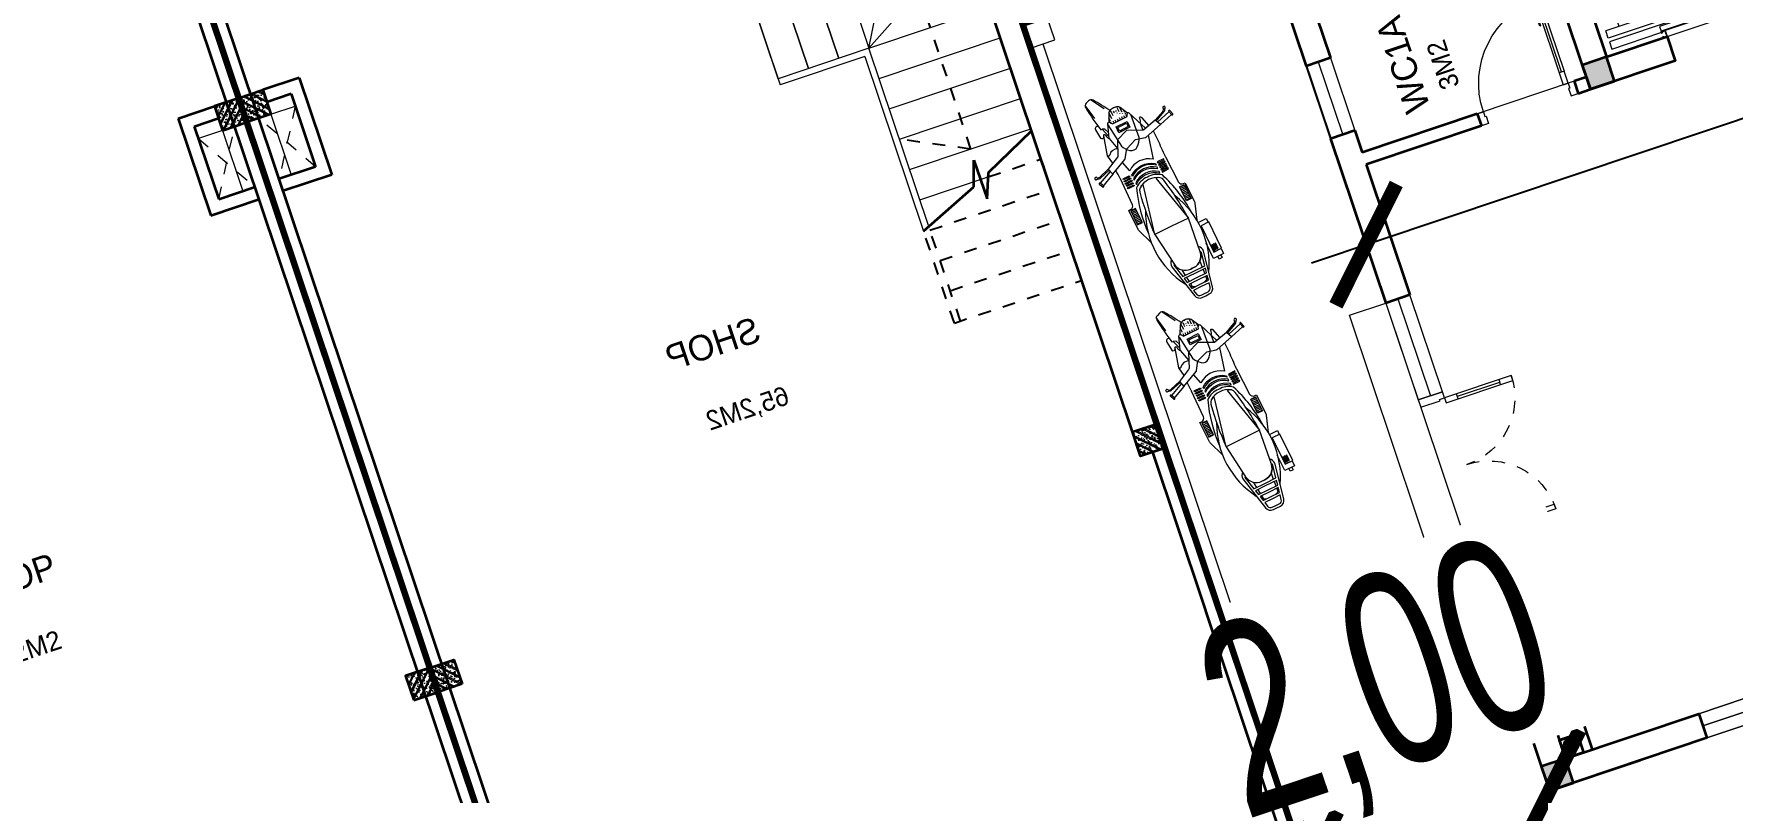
# Model space of a CAD drawing. Header units: metres. Extents: x 568336 to 569219, y 2065964 to 2066430.
# Drawn here: x 568574.41 to 568587.7, y 2066238.08 to 2066244.01 of the extents above; entities that cross this region are included whole.
import ezdxf

# ---------------------------------------------------------------- set-up
doc = ezdxf.new("R2010")
doc.units = ezdxf.units.M
for name, pattern in [('$AUDIT_BAD_LTYPE2', [0]), ('CENTER', [2, 1.25, -0.25, 0.25, -0.25]), ('DASHDOT2', [0.5, 0.25, -0.125, 0, -0.125]), ('HIDDEN', [0.375, 0.25, -0.125])]:
    doc.linetypes.add(name, pattern=pattern)
doc.layers.get('0').update_dxf_attribs({"linetype": 'CONTINUOUS'})
doc.layers.get('DEFPOINTS').update_dxf_attribs({"linetype": 'CONTINUOUS'})
for name, color, linetype, lineweight in [('-CENTER', 143, 'CENTER', 13), ('-CONCRETE', 1, 'CONTINUOUS', 35), ('-DIM', 9, 'CONTINUOUS', 13), ('-DOOR', 137, 'CONTINUOUS', 9), ('-FURNITURE', 46, 'CONTINUOUS', 9), ('-HATCH', 8, 'CONTINUOUS', 5), ('-HIDE', 3, 'HIDDEN', 13), ('-LINE1', 7, 'CONTINUOUS', 18), ('-LINE2', 252, 'CONTINUOUS', 9), ('-STEEL1', 1, 'CONTINUOUS', 35), ('-TEXT', 7, 'CONTINUOUS', 15), ('-WALL', 4, 'CONTINUOUS', 35), ('TEXT25', 2, 'CONTINUOUS', 13)]:
    doc.layers.add(name, color=color, linetype=linetype, lineweight=lineweight)
doc.layers.add('-RANH GIOI LO DAT', color=12, linetype='CONTINUOUS')
doc.layers.add('1-NETMANH', color=8, linetype='CONTINUOUS')
doc.styles.add('KTHUOC', font='', dxfattribs={"width": 0.8})
doc.styles.add('SVN_AVO_thuong', font='')
doc.styles.add('T1', font='', dxfattribs={"height": 200})
doc.styles.add('vnavanth', font='', dxfattribs={"width": 0.8})
doc.styles.get('KTHUOC').set_extended_font_data('.VnArial NarrowH')
doc.styles.get('SVN_AVO_thuong').set_extended_font_data('SVN-Avo')
doc.styles.get('T1').set_extended_font_data('VNgeometric Light')
doc.styles.get('vnavanth').set_extended_font_data('.VnAvantH')
doc.dimstyles.new('tien', dxfattribs={"dimscale": 0, "dimtxt": 1.5, "dimasz": 0.75, "dimexe": 0.45, "dimexo": 0, "dimgap": 0.25, "dimtad": 1, "dimzin": 1, "dimtxsty": 'KTHUOC', "dimblk1": 'ARCHTICK', "dimblk2": 'ARCHTICK', "dimsah": 1, "dimcen": 1, "dimdle": 0.45, "dimclrd": 37, "dimclre": 37, "dimclrt": 7, "dimaunit": 1, "dimadec": 0, "dimazin": 0, "dimtfac": 1, "dimtix": 1, "dimtofl": 0, "dimtmove": 2, "dimatfit": 3, "dimldrblk": 'ARCHTICK', "dimfxl": 1, "dimtfill": 1, "dimtolj": 1, "dimtzin": 1, "dimarcsym": 0})

# ---------------------------------------------------------------- blocks, each defined once
blk = doc.blocks.new('X-5M-DH-2-CORE$0$A$C75E80C28')
at = {"layer": '-LINE2', "linetype": 'Continuous', "ltscale": 2}
for p, q in [((-556.8000102631631, -112.4999999912397), (-560.0000102631166, -112.4999999912397)), ((-510.0000099998433, -21.5000000000291), (-510.0000099998579, -50.60000000000582)), ((-506.8000099998899, -21.5000000000291), (-510.0000099998433, -21.5000000000291)), ((-510.0000099998579, -108.5000000000291), (-510.0000099998433, -79.39999999999418)), ((-506.8000099998899, -21.5000000000291), (-506.8000099999044, -50.60000000000582)), ((-506.8000099999044, -108.5000000000291), (-506.8000099998899, -79.39999999999418)), ((-456.2000100000296, -56.79999999998836), (-500.6000099999364, -56.80000000001746)), ((-456.2000100000441, -60), (-500.600009999951, -60.0000000000291)), ((-456.2000100000296, -70), (-500.6000099999364, -70.0000000000291)), ((-456.2000100000296, -73.19999999995343), (-500.6000099999364, -73.19999999998254)), ((-453.2000100000441, -63), (-453.2000100000296, -67)), ((-450.0000099998579, -63), (-450.0000099998433, -67)), ((450.0000100000616, -63), (450.0000100000761, -67)), ((453.200010000015, -63), (453.2000100000296, -67)), ((456.2000100000296, -56.79999999998836), (500.6000100000529, -56.79999999998836)), ((456.200010000015, -60), (500.6000100000383, -60)), ((456.2000100000296, -70), (500.6000100000529, -70)), ((456.2000100000296, -73.19999999995343), (500.6000100000529, -73.19999999995343)), ((456.800009736864, -112.4999999912397), (460.0000097368174, -112.4999999912397)), ((506.8000100001227, -21.5), (510.0000100000761, -21.5)), ((506.8000100001227, -21.5), (506.8000100001082, -50.59999999997672)), ((506.8000100001227, -108.5), (506.8000100001227, -79.39999999996508)), ((510.0000100000761, -21.5), (510.0000100000616, -50.59999999997672)), ((510.0000100000761, -108.5), (510.0000100000761, -79.39999999996508)), ((-731.0000002632733, -148.9999999649008), (730.9999997367267, -148.9999999649299)), ((-731.0000002698944, -1304.999999934109), (-731.0000002632733, -148.9999999649008)), ((-700.0000002632733, -178.9999999649008), (699.9999997367267, -178.9999999649299)), ((-700.0000002699089, -1224.999999934109), (-700.0000002632733, -178.9999999649008)), ((699.9999997300911, -1224.999999934109), (699.9999997367267, -178.9999999649299)), ((730.9999997301056, -1304.999999934109), (730.9999997367267, -148.9999999649299)), ((839.9999997301056, -1304.999999934109), (-840.0000002698944, -1304.999999934109)), ((-840.0000002698944, -1364.999999934109), (-840.0000002698944, -1304.999999934109)), ((-700.0000002699089, -1224.999999934109), (-400.0000002699089, -1224.999999934138)), ((424.9999997301056, -1308.999999934109), (-425.0000002698944, -1308.999999934109)), ((-425.0000002699089, -1342.999999934109), (-425.0000002698944, -1308.999999934109)), ((-400.0000002698944, -1304.999999934138), (-400.0000002699089, -1224.999999934138)), ((-2.6989437174052e-07, -1308.999999934109), (-2.699089236557484e-07, -1342.999999934109)), ((699.9999997300911, -1224.999999934109), (399.9999997300911, -1224.999999934109)), ((399.9999997301056, -1304.999999934109), (399.9999997300911, -1224.999999934109)), ((424.9999997300911, -1342.999999934109), (424.9999997301056, -1308.999999934109)), ((839.9999997301056, -1364.999999934109), (839.9999997301056, -1304.999999934109)), ((839.9999997301056, -1364.999999934109), (-840.0000002698944, -1364.999999934109)), ((839.9999997301056, -1394.999999934109), (-840.0000002698944, -1394.999999934109)), ((-840.0000002698944, -1394.999999934109), (-840.0000002698944, -1454.999999934109)), ((-840.0000002698944, -1454.999999934109), (-435.0000002698944, -1454.999999934109)), ((-435.0000002698944, -1449.999999934109), (-435.0000002699089, -1459.999999934109)), ((-435.0000002698944, -1449.999999934109), (-400.0000002698944, -1449.999999934138)), ((-435.0000002699089, -1459.999999934109), (-425.0000002699089, -1459.999999934109)), ((-433.4000002698012, -1451.599999934086), (-433.4000002698012, -1458.399999934074)), ((-433.4000002698012, -1451.599999934086), (-401.6000002697547, -1451.599999934086)), ((-433.4000002698012, -1458.399999934074), (-425.0000002698944, -1458.399999934074)), ((429.9999997300911, -1405.999999934138), (-430.0000002699089, -1405.999999934109)), ((-430.0000002699089, -1405.999999934109), (-430.0000002698944, -1445.999999934109)), ((429.9999997301056, -1445.999999934138), (-430.0000002698944, -1445.999999934109)), ((424.9999997300911, -1342.999999934109), (-425.0000002699089, -1342.999999934109)), ((-425.0000002698944, -1458.399999934074), (-425.0000002699089, -1459.999999934109)), ((-401.6000002697547, -1451.599999934086), (-401.6000002697256, -1498.399999934074)), ((399.9999997301056, -1449.999999934109), (-400.0000002698944, -1449.999999934138)), ((-400.0000002698944, -1449.999999934138), (-400.0000002698653, -1499.999999934138)), ((-2.699089236557484e-07, -1405.999999934109), (-2.6989437174052e-07, -1445.999999934109)), ((399.9999997301056, -1449.999999934109), (399.9999997301347, -1499.999999934109)), ((434.9999997301056, -1449.999999934109), (399.9999997301056, -1449.999999934109)), ((401.5999997301988, -1451.599999934086), (401.5999997302279, -1498.399999934074)), ((433.3999997302453, -1451.599999934086), (401.5999997301988, -1451.599999934086)), ((433.3999997302453, -1458.399999934074), (424.9999997301056, -1458.399999934074)), ((424.9999997301056, -1458.399999934074), (424.9999997301056, -1459.999999934109)), ((434.9999997301056, -1459.999999934109), (424.9999997301056, -1459.999999934109)), ((429.9999997300911, -1405.999999934138), (429.9999997301056, -1445.999999934138)), ((433.3999997302453, -1451.599999934086), (433.3999997302453, -1458.399999934074)), ((434.9999997301056, -1449.999999934109), (434.9999997301056, -1459.999999934109)), ((839.9999997301056, -1454.999999934109), (434.9999997301056, -1454.999999934109)), ((839.9999997301056, -1394.999999934109), (839.9999997301056, -1454.999999934109)), ((-435.0000002698653, -1489.999999934109), (-435.0000002698653, -1499.999999934109)), ((-435.0000002698653, -1489.999999934109), (-425.0000002698653, -1489.999999934109)), ((-435.0000002698653, -1499.999999934109), (-400.0000002698653, -1499.999999934138)), ((-433.4000002697721, -1491.599999934086), (-433.4000002697721, -1498.399999934074)), ((-433.4000002697721, -1491.599999934086), (-425.0000002698653, -1491.599999934086)), ((-433.4000002697721, -1498.399999934074), (-401.6000002697256, -1498.399999934074)), ((-425.0000002698653, -1489.999999934109), (-425.0000002698653, -1491.599999934086)), ((434.9999997301347, -1499.999999934109), (399.9999997301347, -1499.999999934109)), ((433.3999997302744, -1498.399999934074), (401.5999997302279, -1498.399999934074)), ((424.9999997301347, -1489.999999934109), (424.9999997301347, -1491.599999934086)), ((434.9999997301347, -1489.999999934109), (424.9999997301347, -1489.999999934109)), ((433.3999997302744, -1491.599999934086), (424.9999997301347, -1491.599999934086)), ((433.3999997302744, -1491.599999934086), (433.3999997302744, -1498.399999934074)), ((434.9999997301347, -1489.999999934109), (434.9999997301347, -1499.999999934109))]:
    blk.add_line(p, q, dxfattribs=at)
for points in [[(-450.0000000000146, 0), (-450, -130), (450, -130), (449.9999999999854, 0)], [(-200, -29), (200.0000000001164, -29), (200.0000000001164, -101), (-200, -101)], [(-36.0000002632587, -583.9999999649008), (35.9999997367413, -583.9999999649008), (35.99999973675585, -983.9999999649008), (-36.00000026324415, -983.9999999649008)]]:
    blk.add_lwpolyline(points, close=True, dxfattribs=at)
for points in [[(-780.0000002632587, -788.9999999649008), (-751.0000002632587, -788.9999999649299, 0.414213562373095), (-750.0000002632733, -787.9999999649008), (-750.0000002632587, -783.9999999649008), (-750.0000002632587, -779.9999999649008, 0.414213562373095), (-751.0000002632733, -778.9999999649299), (-780.0000002632733, -778.9999999649881, -0.2569775838576673), (-784.1207396915852, -781.9399999648449), (-797.9000002631656, -781.939999964874, -0.414213562373095), (-800.9000002631656, -778.939999964874), (-804.0000002632587, -749.4999999649008, 0.414213562373095), (-807.0000002632587, -746.4999999649008), (-812.0000002632587, -746.4999999649008), (-812.0000002632587, -783.9999999649008), (-812.0000002632587, -821.4999999649008), (-807.0000002632587, -821.4999999649008, 0.414213562373095), (-804.0000002632587, -818.4999999649008), (-800.9000002631656, -789.0599999648693, -0.414213562373095), (-797.9000002631656, -786.0599999648693), (-784.1207396915852, -786.0599999648402, -0.2569775838576673), (-780.0000002632587, -788.9999999647553)], [(779.9999997367413, -788.9999999649299), (750.9999997367413, -788.9999999649008, -0.414213562373095), (749.9999997367267, -787.9999999649299), (749.9999997367413, -783.9999999649299), (749.9999997367413, -779.9999999649299, -0.414213562373095), (750.9999997367267, -778.9999999649008), (779.9999997368432, -778.9999999650172, 0.2569775838576673), (784.1207391653006, -781.939999964874), (797.899999736881, -781.9399999648449, 0.414213562373095), (800.899999736881, -778.9399999648449), (803.9999997367413, -749.4999999649008, -0.414213562373095), (806.9999997367413, -746.4999999649008), (811.9999997367413, -746.4999999649008), (811.9999997367413, -783.9999999649008), (811.9999997367413, -821.4999999649008), (806.9999997367413, -821.4999999649008, -0.414213562373095), (803.9999997367413, -818.4999999649008), (800.899999736881, -789.0599999648402, 0.414213562373095), (797.899999736881, -786.0599999648402), (784.1207391653006, -786.0599999648693, 0.2569775838576672), (779.9999997368577, -788.9999999647844)]]:
    blk.add_lwpolyline(points, format="xyb", dxfattribs=at)
for centre, radius, start, end in [((-500.600009999951, -50.60000000000582), 9.400000000001475, 180, 270), ((-500.6000099999364, -79.39999999999418), 9.399999999997844, 90, 180), ((-500.600009999951, -50.60000000000582), 6.200000000004374, 180, 270), ((-500.6000099999364, -79.39999999999418), 6.19999999999734, 90, 180), ((-456.2000100000441, -63), 6.19999999999713, 0, 90), ((-456.2000100000441, -63), 3.000000000000045, 0, 90), ((-456.2000100000296, -67), 6.20000000000076, 270, 0), ((-456.2000100000296, -67), 2.999999999999834, 270, 0), ((456.200010000015, -63), 6.19999999999713, 90, 180), ((456.2000100000296, -67), 6.20000000000076, 180, 270), ((456.200010000015, -63), 3.000000000000045, 90, 180), ((456.2000100000296, -67), 2.999999999999834, 180, 270), ((500.6000100000383, -50.59999999997672), 6.200000000004374, 270, 0), ((500.6000100000383, -50.59999999997672), 9.400000000001475, 270, 0), ((500.6000100000529, -79.39999999996508), 9.399999999997844, 0, 90), ((500.6000100000529, -79.39999999996508), 6.19999999999734, 0, 90)]:
    blk.add_arc(centre, radius, start, end, dxfattribs=at)
blk = doc.blocks.new('A$C5C575821')
at = {"layer": '-CONCRETE'}
h = blk.add_hatch(color=256, dxfattribs=at)
h.dxf.hatch_style = 1
h.paths.add_polyline_path([(-0.00237559899687767, 200.0000000000146), (-0.00237559899687767, 1.455191522836685e-11), (199.9976244010031, 1.455191522836685e-11), (199.9976244010031, 200.0000000000146)])
blk.add_lwpolyline([(-0.00237559899687767, 1.455191522836685e-11), (199.9976244010031, 1.455191522836685e-11), (199.9976244010031, 200.0000000000146), (-0.00237559899687767, 200.0000000000146)], close=True, dxfattribs=at)
blk = doc.blocks.new('A$C3F71457E')
at = {"layer": '-CONCRETE'}
blk.add_lwpolyline([(-8.760252967476845e-09, -100.0000002632005), (0, 400), (-1500, 400.0000000000582), (-1500.00000001755, -1399.999999999942), (-1.754960976541042e-08, -1400), (-7.895869202911854e-08, -900.0000002632005), (199.9999999912397, -900.0000002982852), (199.9999999824504, -1600), (-1700.00000001755, -1600), (-1700, 600), (200, 600), (199.9999999912397, -100.0000002982852), (6.140908226370811e-08, -100.0000002632005)], dxfattribs=at)
at = {"layer": '-LINE1'}
blk.add_line((-7.895869202911854e-08, -900.0000002632005), (-8.760252967476845e-09, -100.0000002632005), dxfattribs=at)
at = {"layer": '-WALL'}
for p in [(-1699.997624401003, 399.9999999999854), (0.00237559899687767, 399.9999999999854), (-1699.997624401081, -1599.999999999959), (0.002375601565972829, -1600.000000021305)]:
    blk.add_blockref('A$C5C575821', p, dxfattribs=at)
at = {"color": 2, "rotation": 90}
blk.add_blockref('X-5M-DH-2-CORE$0$A$C75E80C28', (-1500.00000000876, -499.9999999999418), dxfattribs=at)
blk = doc.blocks.new('*U18')
at = {"linetype": '$AUDIT_BAD_LTYPE2'}
for p, q in [((70, 100), (69.99999999999999, 599.9999999999982)), ((89.99999999999999, 599.9999999999982), (90, 100))]:
    blk.add_line(p, q, dxfattribs=at)
for points in [[(49.99999999999999, 599.9999999999982), (89.99999999999999, 599.9999999999982), (89.99999999999999, 699.9999999999982), (49.99999999999999, 699.9999999999982), (49.99999999999999, 599.9999999999982)], [(49.99999999999999, 602.9059272893337), (50, 100)], [(50, 100), (90, 100), (90, 0), (50, 0), (50, 100)]]:
    blk.add_lwpolyline(points)
for points in [[(118.2698876160139, 494.5156181119073), (118.2698876160139, 664.1349438079906), (89.99999999999999, 664.1349438079906), (89.99999999999999, 635.8650561920058), (112.6159100928053, 635.8650561920058), (112.6159100928053, 494.5156181119073)], [(0, 0), (50, 0), (50, -40), (60, -40), (60, -100.0001724930698), (0, -100.0001724930698)], [(799.9999999999982, 7.105427357601134e-15), (749.9999999999982, 7.105427357601134e-15), (749.9999999999982, -40), (739.9999999999982, -40), (739.9999999999982, -100.0001724930698), (799.9999999999982, -100.0001724930698)]]:
    blk.add_lwpolyline(points, close=True)
at = {"linetype": '$AUDIT_BAD_LTYPE2', "ltscale": 0.3}
blk.add_arc((50, 0), 699.9999999999982, 0, 90, dxfattribs=at)
blk = doc.blocks.new('*U45')
for p, q in [((-1110.000000000007, 450.0000000000036), (-1150.000000000007, 450.0000000000036)), ((-1130.000000000007, 100), (-1130.000000000007, 450.0000000000036)), ((-89.99999999999997, 450.0000000000036), (-49.99999999999996, 450.0000000000036)), ((-70, 100), (-69.99999999999997, 450.0000000000036)), ((-1110.000000000007, 100), (-1150.000000000007, 100)), ((-90, 100), (-50, 100))]:
    blk.add_line(p, q)
for points in [[(-1150.000000000007, 0), (-1110.000000000007, 0), (-1110.000000000007, 550.0000000000036), (-1150.000000000007, 550.0000000000036)], [(-50, 0), (-90, 0), (-89.99999999999997, 550.0000000000036), (-49.99999999999996, 550.0000000000036)], [(-1200.000000000007, -200.0526511982753), (-1140.000000000007, -200.0526511982753), (-1140.000000000007, -40), (-1150.000000000007, -40), (-1150.000000000007, 0), (-1200.000000000007, 0)], [(0, -200.0526511982753), (-60, -200.0526511982753), (-60, -40), (-50, -40), (-50, 0), (0, 0)]]:
    blk.add_lwpolyline(points, close=True)
at = {"linetype": 'HIDDEN', "ltscale": 0.1}
for centre, radius, start, end in [((-1150.000000000894, -9.604186855958593e-10), 550.0000000010929, 7.0167092985349e-15, 89.99996073224847), ((-49.99999999985441, -2.328580127074637e-10), 550.0000000003703, 90.00003926775153, 180)]:
    blk.add_arc(centre, radius, start, end, dxfattribs=at)
blk = doc.blocks.new('A$C49AC32B8')
h = blk.add_hatch()
h.set_pattern_fill('ANSI31', color=256, scale=100, angle=404.9999999999999, style=0)
h.set_pattern_definition([(90, (1628.178583184657, -139081.3939594029), (-12.5, 1.419760918143566e-15), [])])
h.paths.add_polyline_path([(-545.4389741411724, -149.292006695312), (-545.4389741411724, -106.7108410141846), (-667.4265335844539, -106.7108410141846), (-667.4265335844539, -149.292006695312)])
h.paths.add_polyline_path([(-545.4389741411724, 276.2662267598025), (-545.4389741411724, 318.84739244093), (-667.4265335844539, 318.84739244093), (-667.4265335844539, 276.2662267598025)])
h = blk.add_hatch()
h.set_pattern_fill('ANSI31', color=256, scale=150, angle=315, style=0)
h.set_pattern_definition([(2.19715477805175e-15, (1485.970044401409, -142180.9177466815), (1.685552167365288e-15, 18.75), [])])
edge = h.paths.add_edge_path()
edge.add_arc((142.4224115581892, 0.6785372878184717), 10, 291.0633923268034, 432.0495413373955)
edge.add_arc((142.4224115582474, 168.8768484580614), 10, 287.9504586626045, 428.9366076731966)
edge.add_arc((203.6383034269384, 62.78106710705833), 30.00000000000001, 298.7341714601648, 336.6847551905135)
edge.add_arc((203.6383034269384, 106.7743186388507), 30.00000000000001, 383.3152448094864, 421.2658285398352)
edge.add_line((152.140649993642, 3.03562059394244), (218.0606998045405, 36.47527909896962))
edge.add_line((152.1406499937002, 166.5197651519375), (218.0606998045405, 133.0801066469685))
edge.add_line((145.5043569476984, 10.19177083989416), (128.8174500554742, 17.6987576528154))
edge.add_line((128.8174500554742, 17.6987576528154), (128.8174500554742, 82.08632680154915))
edge.add_line((128.8174500554742, 146.4738959502829), (128.8174500554742, 82.08632680154915))
edge.add_line((145.5043569477566, 159.3636149059857), (128.8174500554742, 146.4738959502829))
edge.add_arc((152.5525625419978, 84.79817839308453), 85.62828520288406, 336.6847551905135, 359.9862926856208)
edge.add_arc((152.5525625419978, 84.75720735282448), 85.62828520288406, 360.0137073143792, 383.3152448094864)
for points in [[(-244.159068062756, 438.0154885223419, 0.9999999999999999), (-248.2430734565423, 447.1435167838754), (-248.2430734565423, 447.1435167838172), (-280.1911723719968, 432.8494979058269), (-280.191172372055, 432.8494979057687, 0.9999999999999999), (-276.1071669782104, 423.7214696442352)], [(-9.5493933444086, -301.3492301631959), (-41.6831618892902, -188.5098808552029), (6.508197082061088, -167.3083462980467), (6.50819708200288, -167.3083462980467), (-21.32710195719847, -52.13001471579264), (-21.32710195714026, -52.13001471590906, -0.2138118228335009), (-21.1106249995355, -43.95429530206093), (-21.1106249994773, -43.95429530194451), (32.24943819522741, 67.1463459651095), (32.24943819522741, 67.14634596525502, 0.2018820073483003), (32.63213920601993, 74.89595198751704), (32.63213920601993, 74.89595198757524), (0.3335099903924856, 163.635706436773), (0.3335099904506933, 163.6357064366857, 0.2018820073578288), (-4.941006723529426, 169.3262535986833), (-4.941006723471219, 169.3262535986541), (-117.2313022529415, 220.1350949946027), (-117.2313022528833, 220.1350949945445, -0.2138118228338068), (-122.6523843629111, 226.2589107138156), (-122.6523843629693, 226.2589107138447), (-175.3645126568445, 332.3828169244916), (-175.3645126568445, 332.3828169244916), (-225.9093191228749, 317.6473262168984), (-277.909165306628, 433.8704992542444)], [(-184.9648569262645, 329.5839975469389), (-210.7405260885425, 417.99816950694), (-210.7405260886007, 417.998169507202, -0.1192456420777983), (-211.3935427420947, 432.0919050858174), (-211.3935427420365, 432.0919050861376), (-207.3890161612944, 452.7946925294927)], [(-199.4700898697774, 441.0775953799712, 2.50980799952919), (-207.4947705015366, 452.2479588310925)], [(-199.4700898698356, 441.0775953800003), (-201.1160760876664, 432.5680994097311), (-201.1160760876664, 432.5680994094109, 0.1192456420777983), (-200.4630594342307, 418.4743638307955), (-200.4630594341725, 418.4743638305335), (-175.3645126568445, 332.3828169245207)], [(-593.7887365464412, 213.8443021384992, 0.2596598202058564), (-1245.081638271717, 188.6918557643476, 0.2596598202058564)], [(-839.1161323166743, 283.8315398601808), (-712.0490552992269, 328.9422595075557), (-712.0490552989941, 328.942259507643, -0.0854912519851607), (-702.0123332152434, 330.6709983080909), (-535.1100028215733, 330.6709983080909), (-535.1100028215733, 315.4303194140484), (-535.1100028215733, 315.4303194140484, 0.3895943333915547), (-507.6503770142735, 285.5380712724109), (-507.6503770143318, 285.5380712724109), (-284.794791265711, 280.8480463859269), (-284.7947912656527, 280.8480463859269, 0.03866847091787411), (-280.1616323773342, 280.8133793471025), (-280.1616323779745, 280.813379346986, 0.005074925713458879), (-209.8619974894391, 282.9773453654016)], [(-765.275329157681, -103.7192062937429, 0.08051368885980273), (-402.7283814896073, -28.09464289808602), (-402.7283814852417, -28.09464289593234, 0.2011014502545712), (-366.2084507265536, 84.77769287321644), (-366.2084507265536, 84.77769287269257, 0.2011014502545712), (-402.7283814852417, 197.6500286418413), (-402.7283814896073, 197.650028643995, 0.08051368885980273), (-765.275329157681, 273.2745920396519)], [(-225.9093191228749, 317.6473262168984), (-162.9714295322483, 181.6710258228813), (-162.9714295321901, 181.6710258228231, 0.2138118228338068), (-157.5503474221041, 175.5472101035521), (-157.5503474222205, 175.5472101035812), (-95.35288718822994, 131.7055302272311), (-61.19221527737682, 37.84985551873615), (-80.65734545330633, -35.71457651995661), (-80.65734545336454, -35.71457652010213, 0.2138118228335009), (-80.8738224109693, -43.89029593395026), (-80.8738224110275, -43.89029593380474), (-41.6831618892902, -188.5098808552029)], [(-149.0084485098778, 279.3208638191682), (-78.08440959695145, 290.7099822685814), (73.50306051949156, 248.6645865442515, -1.090750680407592), (73.50306051949156, 233.6645865442515, 0.1743998105966915), (37.90123791768565, 219.8475148995749), (146.0164180370339, 178.2086820094373), (146.0164180370339, 178.2086820094373, -0.7066395085949505), (145.5043569477566, 159.3636149060148)], [(-64.00588333574706, 196.0517861466033, 0.3300081448799674), (-78.08440959636937, 272.1447489533275), (-78.08440959695145, 272.1447489538805, -0.7520152032123842), (-78.08440959695145, 290.7099822686105)], [(231.595225021505, 117.688358789379, 0.02427356090685839), (362.0954215740494, 200.5508618512067), (362.0954215572856, 200.5508618393324, 0.338505915077381), (372.9953940612904, 235.327339032443), (372.9953940612904, 235.3273390324139), (372.9953940612904, 235.327339032443), (364.1901978115493, 259.519416902458), (364.1901978116657, 259.5194169021961, 0.3385059150852406), (333.4864457959484, 279.1533767361361), (333.4864457957156, 279.153376736107, 0.03261255327653435), (128.1956704928598, 248.322794345946), (128.1956704932672, 248.3227943460333), (126.992315634765, 238.3752921921368), (52.51120247578365, 214.2207206594576)], [(159.8681022348756, 254.8789591541681, 0.6717681288467189), (145.1963268186955, 286.0945252760248), (145.1963268186955, 286.0945252760539), (69.65256078893435, 278.6991427001885), (69.65256078910897, 278.6991427002176, 0.7345421810748096), (70.7772663308715, 249.8378046483958)], [(-1029.577840318467, 202.1950865371145, 0.2183083330708893), (-1078.936857682973, 224.1723392448439), (-1078.936857682973, 224.1723392448439), (-1359.84450721895, 164.1840616499067), (-1359.844507219183, 164.1840616498775, 0.3538507973820654), (-1399.402375822741, 115.2865986083161), (-1399.402375822741, 84.7776928729545), (-1399.402375822741, 54.26878713759288, 0.3538507973820654), (-1359.844507219183, 5.371324096031458), (-1359.844507218892, 5.37132409597325), (-1078.936857682973, -54.61695349893489), (-1078.936857682973, -54.61695349893489, 0.2183083330708886), (-1029.577840318467, -32.63970079120554)], [(-1280.337645180087, 160.711920374375, 0.1128449918186311), (-1300.029146350076, 120.7273152418893)], [(-1074.585206339281, 204.6506825882061), (-1072.863570921909, 196.9273672645613), (-1072.863570921618, 196.9273672645613, 0.3791726374951046), (-1160.783054605388, 97.65974351174009)], [(-402.7283814856492, 141.0837093855771, 0.3656845949585406), (-444.3441294179938, 190.3757403567834, 0.03571140310171705), (-794.4215751944284, 230.8127666064356), (-1072.863570921909, 196.9273672645322)], [(-414.5235872621124, -3.783458088862972, 0.3158788919891962), (-414.5235872621124, 173.3388438348302)], [(-74.82972412576783, -66.19395128435644), (-259.4347668316041, -17.68836589147759), (-259.4347668309638, -17.68836589069178, 0.3366814697980669), (-259.4347668309638, 187.2437516366008), (-259.4347668316041, 187.2437516373575), (-175.7307194271416, 209.2372668718563)], [(136.7749210996262, 181.7678967857901), (-58.42561328233569, 160.4536910950665), (-58.42561328152078, 160.4536910954157, 0.1148743773105328), (-118.0558324951271, 115.6357831898604), (-118.0558324946032, 115.6357831904716, 0.3636282567077921), (-118.0558324946032, 51.40330409635135), (-118.0558324950689, 51.40330409687522, 0.1174189023891587), (-56.91118434796226, 5.925817995313992)], [(152.140649993642, 3.03562059394244), (218.0606998045405, 36.47527909896962), (218.0606998043659, 36.47527909888231, 0.1671209598217696), (231.1885365830094, 50.90737126102249), (231.1885366118804, 50.90737124923544, 0.1020239280746679), (238.1808452944097, 84.77769287347837), (238.1808452944097, 84.77769287240153, 0.1020239280746679), (231.1885366118804, 118.6480144966736), (231.1885365830094, 118.6480144848574, 0.1671209598217697), (218.0606998043659, 133.0801066470267), (218.0606998045405, 133.0801066469685), (152.1406499937002, 166.5197651519375)], [(-1300.029146350076, 48.8280705039906, 0.1128449918186311), (-1280.337645180087, 8.843465371533966)], [(-1072.863570921618, -27.37198151865232, -0.3791726374951045), (-1160.783054605388, 71.89564223416892, 0.3791726374951045), (-1072.863570921618, -27.37198151865232), (-1072.863570921909, -27.37198151865232), (-1074.585206339281, -35.0952968422971)], [(-1072.863570921909, -27.37198151862322), (-794.4215751944284, -61.25738086052661), (-794.4215751947195, -61.25738086055571, 0.03571140310171787), (-444.3441294179938, -20.82035461087435), (-444.3441294187505, -20.82035461101987, 0.3656845949585406), (-402.7283814856492, 28.47167636033191)], [(-16.69012869455037, -71.31712110301669), (146.0164180369757, -8.653296263557422), (146.0164180369757, -8.653296263557422, 0.7066395085950298), (145.5043569477566, 10.19177083986506)], [(-1245.081638271658, -19.13647001846766, 0.2596598202058599), (-593.7887365464412, -44.28891639259018)], [(-61.17117457676795, -116.5961068007928), (-135.9304356086359, -117.2406186906919), (-135.9304356063658, -117.2406186908374, 0.01041692167366446), (-280.1616323779745, -111.2579936011061), (-280.1616323773342, -111.2579936011934, 0.03866847091787422), (-284.7947912656527, -111.2926606400179), (-284.794791265711, -111.2926606400179), (-507.6503770143318, -115.9826855265019), (-507.6503770142735, -115.9826855265019, 0.3895943333915547), (-535.1100028215733, -145.8749336681394), (-535.1100028215733, -145.8749336681394), (-535.1100028215733, -161.1156125621819), (-702.0123332152434, -161.1156125621819, -0.0854912519851608), (-712.0490552989941, -159.386873761734), (-712.0490552992269, -159.3868737616467), (-839.1161323166743, -114.2761541142718)], [(37.90123791774386, -50.29212915366588, 0.1743998105964548), (73.50306051949156, -64.1092007983425), (73.50306051949156, -64.1092007983425, -1.090750680407592), (73.50306051949156, -79.1092007983425), (73.50306051949156, -79.1092007983425), (-9.259304346662248, -102.0647681629234)], [(-2.645139715255937, -171.3353086117022), (34.44108641191269, -255.6327745035414), (34.44108641173807, -255.632774503134, 0.1192456420859139), (43.00012523776968, -266.8489533404827), (43.00012523776968, -266.8489533405409), (59.37526582679129, -280.1341485498015)], [(6.508197082061088, -167.3083462980467), (42.62017444285448, -249.3913322945773), (42.62017444267985, -249.3913322941698, 0.1192456420859139), (51.17921326865326, -260.6075111315185), (51.17921326871146, -260.6075111315768), (57.90991043866961, -266.0681436868217)], [(58.94281965497066, -279.7833038178687, 2.509807999542432), (57.90991043866961, -266.0681436867926)], [(-11.95379919224069, -302.0339436207323, 0.9999999999999999), (-9.21494536238606, -311.6515670121189), (-9.21494536238606, -311.6515670121189), (24.44673650743789, -302.0655786075986), (24.4467365074961, -302.0655786075986, 0.9999999999999999), (21.70788267764146, -292.447955216212)]]:
    blk.add_lwpolyline(points, format="xyb")
for points in [[(-276.1071669782687, 423.7214696442643), (-244.159068062756, 438.0154885222837)], [(-196.8357528106717, 326.1232369223544), (-246.441075128183, 436.9944871738953)], [(227.0600909732457, 252.5364712025439), (352.1614275738539, 274.5330976555524)], [(-1261.95474663921, 150.8000162802455), (-1289.092979644978, 148.0599104591929)], [(-1205.695137299335, 156.4804628667298), (-1241.95474663921, 152.8193856477556)], [(-1074.760005124524, 204.6133540281844), (-1185.695137299335, 180.922979220235), (-1185.695137299335, 84.7776928729545), (-1185.695137299335, -11.36759347432599), (-1074.760005124524, -35.0579682822754)], [(-1136.037692900194, 163.51366833875), (-1185.695137299335, 158.499832234269)], [(-402.7283814856492, 28.47167636033191), (-794.4215751944284, -61.25738086052661), (-794.4215751944284, -61.25738086052661), (-794.4215751944284, 84.7776928729545), (-794.4215751944284, 230.8127666064356), (-794.4215751944284, 230.8127666064356), (-402.7283814856492, 141.0837093855771)], [(37.90123791768565, 219.8475148995458), (-61.08615448823548, 194.7306742966284)], [(81.54344864320592, 203.0394152659392), (117.9918543671083, 217.4488701617338), (126.992315634765, 238.3752921921368)], [(145.5043569477566, 159.3636149059857), (128.8174500554742, 146.4738959502829), (128.8174500554742, 82.08632680154915), (128.8174500554742, 17.6987576528154), (145.5043569476984, 10.19177083989416)], [(263.4590867581137, 152.5310521924221), (373.4314294268552, 216.0942478524921)], [(-1261.95474663921, 18.75536946566353), (-1289.092979644978, 21.4954752867161)], [(-1205.695137299335, 13.07492287917921), (-1241.95474663921, 16.73600009815345)], [(-1136.037692900194, 6.041717407159013), (-1185.695137299335, 11.05555351164003)], [(-58.42561328233569, 6.379570338012854), (131.2681746335875, -14.33334638989254)], [(-1121.193398937321, -185.0864796404094), (-1164.502061909909, -185.0864796404094), (-1164.502061909909, -99.16178400161516), (-1030.890493620216, -99.16178400161516)], [(-858.5580480475619, -115.6734909612751), (-858.5580480475619, -185.0864796404094), (-892.0294821686985, -185.0864796404094)], [(37.90123791768565, -50.29212915363678), (-21.1106249994773, -43.95429530194451)], [(-13.96330759194097, -176.3146769566119), (19.30347682975116, -293.1326686736611)], [(-11.95379919224069, -302.0339436207614), (21.70788267758326, -292.4479552161829)]]:
    blk.add_lwpolyline(points)
for points in [[(-667.4265335844539, 318.84739244093), (-667.4265335844539, 276.2662267598025), (-545.4389741411724, 276.2662267598025), (-545.4389741411724, 318.84739244093)], [(-1261.95474663921, 164.6376177432066), (-1300.029146350251, 156.5067688222443), (-1300.029146350251, 84.7776928729545), (-1300.029146350251, 13.04861692366467), (-1300.029146350251, 13.04861692366467), (-1261.95474663921, 4.91776800270236), (-1261.95474663921, 84.7776928729545)], [(-1241.95474663921, 168.9086497135977), (-1241.95474663921, 84.7776928729545), (-1241.95474663921, 0.6467360323113098), (-1241.95474663921, 0.646736032282206), (-1205.695137299335, -7.096561503934936), (-1205.695137299335, -7.096561503934936), (-1205.695137299335, 84.7776928729545), (-1205.695137299335, 176.6519472498439), (-1205.695137299335, 176.6519472498439)], [(-381.7948602306715, 206.9338385699193), (-381.7948602306715, 261.7011481823101), (-372.9670849182003, 261.7011481823101), (-372.9670849182003, 206.9338385699193)], [(-361.7948602306715, 206.9338385699193), (-361.7948602306715, 261.7011481823101), (-352.9670849182003, 261.7011481823101), (-352.9670849182003, 206.9338385699193)], [(-341.7948602306715, 206.9338385699193), (-341.7948602306715, 261.7011481823101), (-332.9670849182003, 261.7011481823101), (-332.9670849182003, 206.9338385699193)], [(-321.7948602306715, 206.9338385699193), (-321.7948602306715, 261.7011481823101), (-312.9670849182003, 261.7011481823101), (-312.9670849182003, 206.9338385699193)], [(-301.7948602306715, 206.9338385699193), (-301.7948602306715, 261.7011481823101), (-292.9670849182003, 261.7011481823101), (-292.9670849182003, 206.9338385699193)], [(-1160.783054605388, 84.7776928729254), (-1160.783054605388, 97.65974351174009)], [(-1160.783054605388, 84.77769287298361), (-1160.783054605388, 71.89564223416892)], [(94.89089080263511, 131.9951299828645), (94.89089080263511, 34.83813145021486), (44.47260841165553, 34.83813145021486), (44.47260841165553, 131.9951299828645)], [(84.89089080263511, 121.9951299828645), (84.89089080263511, 44.83813145027307), (54.47260841165553, 44.83813145021486), (54.47260841165553, 121.9951299828354)], [(-892.0294821686985, -190.35885172505), (-892.0294821686985, -123.4704870539026), (-1121.193398937321, -123.4704870539026), (-1121.193398937321, -190.35885172505)], [(-1110.542459351738, -130.475840632851), (-1110.542459351738, -138.1656926211035), (-1063.159178563248, -138.1656926211035), (-1063.159178563248, -130.475840632851)], [(-667.4265335844539, -149.292006695021), (-667.4265335844539, -106.7108410138935), (-545.4389741411724, -106.7108410138935), (-545.4389741411724, -149.292006695021)], [(-381.7948602306715, -37.37845282401031), (-381.7948602306715, -92.14576243640113), (-372.9670849182003, -92.14576243640113), (-372.9670849182003, -37.37845282401031)], [(-361.7948602306715, -37.37845282401031), (-361.7948602306715, -92.14576243640113), (-352.9670849182003, -92.14576243640113), (-352.9670849182003, -37.37845282401031)], [(-341.7948602306715, -37.37845282401031), (-341.7948602306715, -92.14576243640113), (-332.9670849182003, -92.14576243640113), (-332.9670849182003, -37.37845282401031)], [(-321.7948602306715, -37.37845282401031), (-321.7948602306715, -92.14576243640113), (-312.9670849182003, -92.14576243640113), (-312.9670849182003, -37.37845282401031)], [(-301.7948602306715, -37.37845282401031), (-301.7948602306715, -92.14576243640113), (-292.9670849182003, -92.14576243640113), (-292.9670849182003, -37.37845282401031)], [(-1164.502061909909, -135.36604006989), (-1164.502061909909, -160.7762134565164), (-1188.362174022855, -160.7762134565164), (-1188.362174022855, -135.36604006989)], [(-1110.542459351738, -144.5738275319636), (-1110.542459351738, -152.2636795202161), (-1063.159178563248, -152.2636795202161), (-1063.159178563248, -144.5738275319636)], [(-1110.542459351738, -159.3126166602779), (-1110.542459351738, -167.0024686485303), (-1063.159178563248, -167.0024686485303), (-1063.159178563248, -159.3126166602779)]]:
    blk.add_lwpolyline(points, close=True)
for points in [[(-1379.402375822741, 115.2865986083161), (-1379.402375822741, 84.7776928729545), (-1379.402375822741, 54.26878713759288), (-1379.402375822741, 54.26878713759288, 0.3538507973820654), (-1355.667654660618, 24.93030931266185), (-1355.667654660443, 24.93030931263274), (-1320.029146350251, 17.31964889405572), (-1320.029146350251, 17.31964889408482), (-1320.029146350251, 84.7776928729545), (-1320.029146350251, 152.2357368518242), (-1320.029146350251, 152.2357368518533), (-1355.667654660501, 144.6250764332472), (-1355.667654660618, 144.6250764332472, 0.3538507973820654)], [(-366.497982140776, 187.2437516373866), (-379.290811436862, 187.2437516373866), (-379.2908114365709, 187.2437516370082, -0.3639376103180927), (-379.2908114365709, -17.68836589112834), (-379.290811436862, -17.68836589147759), (-366.497982140776, -17.68836589147759), (-366.4979821401939, -17.68836589069178, 0.3366814697980669)], [(-328.9318847626273, 187.2437516373866), (-341.7247140586551, 187.2437516373866), (-341.724714058364, 187.2437516370082, -0.3639376103180927), (-341.724714058364, -17.68836589112834), (-341.7247140587133, -17.68836589147759), (-328.9318847626273, -17.68836589147759), (-328.9318847620452, -17.68836589069178, 0.3366814697980669)], [(-310.7327410916623, 187.2437516373866), (-297.9399117956345, 187.2437516373866), (-297.9399117949943, 187.2437516366008, -0.3366814697980669), (-297.9399117949943, -17.68836589069178), (-297.9399117956345, -17.68836589147759), (-310.7327410916623, -17.68836589147759), (-310.7327410913713, -17.68836589112834, 0.3639376103180927)]]:
    blk.add_lwpolyline(points, format="xyb", close=True)
blk = doc.blocks.new('M17-T1')
at = {"layer": '-CONCRETE'}
blk.add_circle((198597.4236066823, -22263.29579630168, 5.66516857499076e-09), 55, dxfattribs=at)
at = {"layer": '-DOOR'}
for p, q in [((202337.6057496349, -21988.6807296773), (199587.6057496347, -21988.75093142442)), ((198312.5234871293, -24688.65296803042), (198312.5234871293, -23288.65296803042)), ((198312.5448052057, -23288.65296803042), (198312.5448221317, -24688.65296803042)), ((198412.4368038389, -23288.65296803042), (198412.4368207649, -24688.65296803042)), ((198412.5234871293, -24688.65296803042), (198412.5234871293, -23288.65296803042)), ((198512.3288024721, -23288.65291272383), (198512.3288193981, -24688.65291272383)), ((198512.5234871293, -24688.65296803042), (198512.5234871293, -23288.65296803042))]:
    blk.add_line(p, q, dxfattribs=at)
for points in [[(200337.6057496348, -21988.73338098764), (199587.605749635, -21988.73338098764), (199587.605749635, -22188.68072965401), (200337.6057496348, -22188.68072965401)], [(202337.6057496347, -21988.73338098764), (201537.6057496349, -21988.73338098764), (201537.6057496349, -22188.68072965401), (202337.6057496347, -22188.68072965401)], [(203692.644937185, -21988.65296804998), (204292.6449371849, -21988.65296804998), (204292.6449371849, -22188.65296804858), (203692.644937185, -22188.65296804858)]]:
    blk.add_lwpolyline(points, close=True, dxfattribs=at)
for points in [[(200337.6057496348, -22088.70705532083), (199587.6057496349, -22088.70705532129)], [(202337.6057496347, -22088.70705532083), (201537.6057496347, -22088.70705532129)], [(204292.6449371849, -22088.65296804905), (203692.644937185, -22088.65296804905)]]:
    blk.add_lwpolyline(points, dxfattribs=at)
at = {"layer": '-HATCH'}
blk.add_line((203512.6449371674, -23938.81714544911), (203512.6449371674, -23138.81714544911), dxfattribs=at)
at = {"layer": '-LINE1', "ltscale": 10}
for points in [[(199812.6449370133, -20188.65296804917), (200012.6449370133, -20188.65296804917), (200012.6449370133, -19988.65296804917), (199812.6449370133, -19988.65296804917)], [(205112.6449371913, -20188.65296813799), (205312.6449371913, -20188.65296813799), (205312.6449371913, -19988.65296813799), (205112.6449371913, -19988.65296813799)]]:
    blk.add_lwpolyline(points, close=True, dxfattribs=at)
at = {"layer": '-LINE1'}
for points in [[(199812.6449370133, -20088.65296809358), (194512.6449370133, -20088.65296805079)], [(205112.6449371913, -20088.65296813637), (200012.6449370133, -20088.65296809519)], [(199587.6057496347, -21988.75093142442), (199587.6057496347, -21688.75093142442), (202337.6057496349, -21688.75093142442), (202337.6057496349, -21988.61052796417)]]:
    blk.add_lwpolyline(points, dxfattribs=at)
at = {"layer": '-RANH GIOI LO DAT', "linetype": 'HIDDEN', "ltscale": 10, "const_width": 50}
blk.add_lwpolyline([(199311.2922678299, -37992.77481386682), (205312.6449374761, -37853.14986137766), (205312.6449371913, -19988.65296813799), (194312.6449370133, -19988.65296804917), (194312.6449368876, -33109.07124499034)], close=True, dxfattribs=at)
at = {"layer": '-WALL'}
for p, q in [((199587.605749635, -21988.75093142442), (198312.6449371875, -21988.65296803042)), ((199587.6057496347, -21988.68072965401), (199587.605749635, -22188.68072965401)), ((203692.644937185, -21988.65296803042), (202337.6057496349, -21988.61052796417)), ((202337.6057496349, -22188.68072965401), (202337.6057496349, -21988.68072965401)), ((203692.644937185, -22188.65296804858), (203692.644937185, -21988.65296804998)), ((205312.6449371875, -21988.65296803042), (204292.644937185, -21988.65296803042)), ((204292.6449371849, -22188.65296804858), (204292.644937185, -21988.65296804858)), ((199587.605749635, -22188.65296802917), (198512.6449371875, -22188.65296803042)), ((198662.6449371908, -22338.65296803042), (198662.6449371908, -22188.65296803042)), ((198732.6449371908, -22408.65296803042), (198732.6449371909, -22188.65296803042)), ((203412.5684105393, -22188.65296803042), (202337.6057496347, -22188.65296803042)), ((203412.6449371674, -23138.81714544911), (203412.5684105393, -22188.65296803042)), ((203692.644937185, -22188.65296803042), (203512.5684105393, -22188.65296803042)), ((203512.6449371674, -23138.81714544911), (203512.5684105393, -22188.65296803042)), ((205112.6449371875, -22188.65296803042), (204292.6449371849, -22188.65296803042)), ((198662.6449371908, -22338.65296803042), (198512.6449371908, -22338.65296803042)), ((198732.6449371908, -22408.65296803042), (198512.6449371909, -22408.65296803042)), ((203512.6449371674, -23138.81714544911), (203412.6449371674, -23138.81714544911)), ((203512.6449371674, -23938.81714544911), (203412.6449371674, -23938.81714544911)), ((203512.6449371674, -24038.81714544911), (203512.6449371674, -23938.81714544911))]:
    blk.add_line(p, q, dxfattribs=at)
for points in [[(198512.624695525, -22188.65296803042), (198512.5234871293, -23288.65296814614), (198312.5234871291, -23288.65297096735), (198312.6449372043, -21988.65296803042)], [(203412.6449371674, -23938.81714544911), (203412.6449371674, -24038.81714544911)]]:
    blk.add_lwpolyline(points, dxfattribs=at)
blk.add_lwpolyline([(198512.6449371875, -22338.65296803042), (198512.6449371875, -22188.65296803042), (198662.6449371908, -22188.65296803042), (198662.6449371908, -22338.65296803042)], close=True, dxfattribs=at)
at = {"layer": '-DOOR', "xscale": -1}
for name, p, rotation in [('*U45', (201537.6057496348, -22188.75093131219), 180), ('*U18', (203512.6449371674, -23938.81714544911), 270)]:
    blk.add_blockref(name, p, dxfattribs=dict(at, rotation=rotation))
at = {"layer": '-FURNITURE', "rotation": 7.654653261888347}
for p in [(202487.6622979808, -20569.59126300551), (204238.034411041, -20569.59126300551)]:
    blk.add_blockref('A$C49AC32B8', p, dxfattribs=at)
at = {"layer": '-WALL'}
blk.add_blockref('A$C5C575821', (198312.6473128033, -22188.65297044418), dxfattribs=at)
at = {"layer": '-WALL', "rotation": 180}
blk.add_blockref('A$C3F71457E', (203612.6449371699, -25638.81714547053), dxfattribs=at)
at = {"layer": '-TEXT', "color": 2, "style": 'vnavanth'}
blk.add_text('wc1A', height=199.9591899200177, dxfattribs=at).set_placement((203675.8483212982, -22809.25628053956))
at = {"layer": 'TEXT25', "style": 'T1'}
blk.add_text('3M2', height=150, rotation=359.9999999899487, dxfattribs=at).set_placement((203766.3883915234, -23080.64116510982))
blk = doc.blocks.new('A$Cf949713d')
at = {"layer": '-LINE1', "lineweight": 18}
for p, q in [((4.101713756797835, 3250.000324489571), (4.071269666601438, 1250.000324200024)), ((1004.08159186726, 2250.000324489571), (4.052242110366933, 2250.000324489571)), ((1004.081591867027, 2000.000324489643), (4.052242110134102, 2000.000324489643)), ((1004.081591867493, 1750.000324489643), (4.052242110599764, 1750.000324489643)), ((1004.081591867493, 1500.000324489643), (4.052242110599764, 1500.000324489643)), ((1004.081591867493, 1250.000324489658), (4.052242110599764, 1250.000324489658)), ((1004.081591867493, 1000.000324489658), (438.5074325119203, 1000.000324489658))]:
    blk.add_line(p, q, dxfattribs=at)
at = {"layer": '-LINE1'}
for p, q in [((1753.654815993912, 3250.000324489571), (4.101713756797835, 3250.000324489571)), ((1004.08159186726, 2250.000324489578), (426.7313226789993, 3250.000324488647)), ((1004.08159186726, 3250.000324489578), (1004.08159186726, 2250.000324489578)), ((1253.93933324283, 2250.000324489578), (1253.93933324283, 3250.000324489578)), ((1253.93933324283, 3250.000324489578), (1253.93933324283, 2250.000324489578)), ((1503.7970746184, 2250.000324489578), (1503.7970746184, 3250.000324489578)), ((1503.7970746184, 3250.000324489578), (1503.797074618342, 2250.000324489585)), ((1753.654815993912, 2250.000324489578), (1753.654815993912, 3250.000324489578)), ((1753.654815993912, 3250.000324489571), (1753.654815993854, 2200.000324489571)), ((1004.08159186726, 2250.000324489578), (4.101713756943354, 2827.338976301369)), ((1004.081591866707, 780.1918206954942), (1004.08159186726, 2250.000324489571)), ((1004.08159186726, 2250.000324489571), (1753.654815993854, 2250.000324489571)), ((1054.08159186726, 2200.000324489571), (1054.081591867143, 759.1871894446376)), ((1054.08159186726, 2200.000324489571), (1753.654815993854, 2200.000324489571))]:
    blk.add_line(p, q, dxfattribs=at)
at = {"layer": '-WALL'}
for p, q in [((425.7637618370354, 1031.581816884347), (0.0003850747598335147, 1235.290601278452)), ((504.7281945508439, 1160.155448393089), (503.4056394263171, 839.1689376479553)), ((570.4268913173582, 962.3669621986701), (504.7281945508439, 1160.155448393089)), ((503.4056394263171, 839.1689376479553), (425.7637618370354, 1031.581816884347)), ((1054.081591867143, 759.1871894446376), (570.4268913173582, 962.3669621986701))]:
    blk.add_line(p, q, dxfattribs=at)
at = {"layer": '1-NETMANH', "linetype": 'DASHDOT2'}
for p, q in [((4.071016107860487, 1233.342985901632), (4.052242110221414, 0.00032448965794174)), ((438.5074325119203, 1000.000324489658), (4.052242110599764, 1000.000324489658)), ((1004.081591868104, 750.0003244896579), (4.052242111210944, 750.0003244896579)), ((1004.081591866416, 0.00032448965794174), (1004.081591866707, 780.1918206954942)), ((1054.081591867056, 0.00032448965794174), (1054.081591867143, 759.1871894446449)), ((1004.081591868715, 500.0003244896579), (4.052242111822125, 500.0003244896579)), ((1004.081591867231, 250.0003244896579), (4.052242110337829, 250.0003244896579)), ((1054.081591867056, 0.00032448965794174), (4.052242110221414, 0.00032448965794174))]:
    blk.add_line(p, q, dxfattribs=at)
blk.add_lwpolyline([(1331.125210567086, 2750.240522766566), (496.2588641860057, 2750.240522766566), (501.8692660082306, 1250.000324489658), (501.8692660082306, 1250.000324489658), (1004.081591866794, 1500.000324489643), (1004.081591866794, 1500.000324489643)], dxfattribs=at)
at = {"layer": '-TEXT', "color": 2, "style": 'vnavanth'}
for s, p in [('2', (1350.618914397666, 2697.735181333082)), ('1', (1600.476655773178, 2697.735181333082))]:
    blk.add_text(s, height=99.97959496000885, dxfattribs=at).set_placement(p)
blk = doc.blocks.new('18x35')
at = {"layer": '-HATCH'}
h = blk.add_hatch(dxfattribs=at)
h.set_pattern_fill('CHAU-01', color=256, scale=10, angle=-1.272221872585407e-14, pattern_type=2)
h.set_pattern_definition([(49.99999999999999, (0, 0), (71.72601826007535, -6.275213498259527), [7.5, -82.5]), (355, (0, 0), (-13.87513336129999, 75.21921337000119), [6, -66]), (100.4514, (5.977167999997619, -0.5229339999999638), (57.85093817140217, 68.94395420609534), [6.374019000000001, -70.1142112]), (46.18419999999998, (0, 20), (106.7241048625644, -16.55190143290183), [11.25, -123.75]), (96.63559999999998, (8.89367449999554, 18.62066930000003), (93.46627055487036, 97.41178709004416), [9.561028799999994, -105.1713]), (351.1842, (0, 20), (93.46619451336275, 97.41186009253245), [9, -99]), (20.99999999999998, (10, 15), (59.69070521184616, -40.2618890665339), [7.5, -82.5]), (326.0000000000001, (10, 15), (24.33153319215819, 72.5150045046853), [6, -66]), (71.45139999999999, (14.97422329999972, 11.64483940000002), (84.022262858149, 32.25304967099522), [6.374019000000001, -70.1142112]), (37.49999999999998, (0, 0), (1.215985531729074, 33.28938538313115), [0, -65.19999999999999, 0, -67, 0, -66.25]), (7.499999999999987, (0, 0), (26.30695374421487, 39.44117118823602), [0, -38.2, 0, -63.7, 0, -25.25]), (327.5, (-22.30000000000291, 0), (53.3822436172409, -2.255487173437988), [0, -25, 0, -78, 0, -103.5]), (317.5, (-32.30000000000291, 0), (58.31861693423862, 10.01049823323176), [0, -32.5, 0, -51.8, 0, -73.5]), (44.99999999999999, (0, 0), (-30.05203820042826, 30.05203820042828), []), (44.99999999999999, (0, 12.25), (-30.05203820042826, 30.05203820042828), [])])
h.paths.add_polyline_path([(96508.03118051568, 47993.04977023201), (96508.03118051568, 47793.04977023201), (96708.03118051568, 47793.04977023201), (96708.03118051568, 47993.04977023201)])
at = {"layer": '-STEEL1'}
blk.add_lwpolyline([(96508.03118051568, 47793.04977023201), (96708.03118051568, 47793.04977023201), (96708.03118051568, 47993.04977023201), (96508.03118051568, 47993.04977023201)], close=True, dxfattribs=at)
blk = doc.blocks.new('M1-T1')
at = {"layer": '-CONCRETE', "color": 1, "linetype": 'HIDDEN', "ltscale": 10, "const_width": 50}
blk.add_lwpolyline([(191581.7177010371, 50951.98888872014), (197581.6939540912, 50951.98888872005), (197581.7429788466, 30952.01227472891), (191581.7667257926, 30952.01227472891)], close=True, dxfattribs=at)
at = {"layer": '-HIDE', "ltscale": 10}
for p, q in [((197182.0490192771, 43152.03547770983), (197482.2837154153, 42652.06120874328)), ((197182.0490192771, 42651.91433822195), (197481.4326740175, 43152.03547771199))]:
    blk.add_line(p, q, dxfattribs=at)
at = {"layer": '-LINE1'}
for q in [(197182.0490192771, 43152.03547770983), (197382.0490192567, 42651.91433822195)]:
    blk.add_line((197382.0490192567, 43152.03547770983), q, dxfattribs=at)
at = {"layer": '-LINE1', "lineweight": 18}
blk.add_lwpolyline([(191581.7411493842, 50951.93153578669), (197581.7174024383, 50951.9315357866), (197581.7664271937, 30951.95492153367), (191581.7901741396, 30951.95492153367)], close=True, dxfattribs=at)
at = {"layer": '-WALL'}
for p, q in [((197082.0490192771, 43352.0354777037), (197382.0490192567, 43352.0354777037)), ((197082.0490192771, 43352.0354777037), (197082.0490192771, 42551.91433822195)), ((197182.0490192771, 43252.03547770574), (197382.0490192679, 43252.03547770779)), ((197182.0490192771, 43252.03547770574), (197182.0490192771, 42651.91433822195)), ((191581.8018790428, 43151.69795419133), (191581.8018793335, 34951.84823079058)), ((191781.5149069474, 38651.62077150648), (191781.514906786, 43151.69795419447)), ((197182.0490192771, 42651.91433822195), (197482.0490192771, 42651.91433822195)), ((197082.0490192771, 42551.91433822195), (197482.0490192771, 42551.91433822195)), ((191681.5149070765, 35051.84823186597), (191681.5149069545, 38451.62077150648))]:
    blk.add_line(p, q, dxfattribs=at)
blk.add_lwpolyline([(196731.8371712676, 48951.96545661415), (197581.8356525643, 48951.96545668071), (197581.8356528644, 34951.87148225863), (196897.2858771308, 34951.86915243657), (196897.2858771305, 35051.86915239949), (197481.4326741947, 35051.87148222604), (197481.4326738949, 48751.96545683069), (196731.8371712676, 48751.96545677615), (196731.8371712676, 48951.96545661415)], dxfattribs=at)
at = {"layer": '-STEEL1'}
for p in [(100874.017838741, -4641.014292522192), (95073.69142288805, -9341.428998725536), (100874.017838741, -9341.428998609485)]:
    blk.add_blockref('18x35', p, dxfattribs=at)
at = {"layer": '-WALL', "color": 1}
blk.add_blockref('A$Cf949713d', (191777.6647357829, 39902.03515321962), dxfattribs=at)
at = {"layer": 'TEXT25'}
for s, height, style, p in [('SHOP', 200, 'SVN_AVO_thuong', (194297.2314187195, 40250.18071487683)), ('65,2M2', 150, 'T1', (194243.9354255915, 39712.01007851723))]:
    blk.add_text(s, height=height, rotation=359.9999999899488, dxfattribs=dict(at, style=style)).set_placement(p)
blk = doc.blocks.new('_ArchTick')
at = {"color": 0, "linetype": 'ByBlock', "const_width": 0.15}
blk.add_lwpolyline([(-0.5, -0.5), (0.5, 0.5)], dxfattribs=at)
blk = doc.blocks.new('*D175')
at = {"color": 37, "lineweight": -2, "transparency": 16777216}
for p, q in [((568596.653449346, 2066248.958251309), (568597.5899483934, 2066246.167687226)), ((568584.4098345542, 2066242.219172823), (568597.8733950113, 2066246.737474919)), ((568584.0431231995, 2066244.726290288), (568584.9796222469, 2066241.935726205))]:
    blk.add_line(p, q, dxfattribs=at)
at = {"layer": 'DEFPOINTS', "color": 0, "transparency": 16777216}
for p in [(568596.653449346, 2066248.958251309), (568597.446777856, 2066246.594304382), (568584.0431231995, 2066244.726290288)]:
    blk.add_point(p, dxfattribs=at)
at = {"color": 37, "lineweight": -2, "transparency": 16777216, "xscale": 0.75, "yscale": 0.75, "zscale": 0.75}
for p, rotation in [((568597.446777856, 2066246.594304382), 18.55148950034476), ((568584.8364517095, 2066242.362343361), 198.5514895003448)]:
    blk.add_blockref('_ArchTick', p, dxfattribs=dict(at, rotation=rotation))
at = {"color": 7, "transparency": 16777216, "insert": (568590.7752787704, 2066245.569925748), "char_height": 1.5, "attachment_point": 5, "rotation": 18.55148950034476, "style": 'KTHUOC', "bg_fill": 3, "box_fill_scale": 1.1, "bg_fill_color": 256, "bg_fill_true_color": 13158600, "bg_fill_transparency": 0}
blk.add_mtext('\\A1;13,30 ', dxfattribs=at)
blk = doc.blocks.new('*D178')
at = {"color": 37, "lineweight": -2, "transparency": 16777216}
for p, q in [((568586.2702224317, 2066238.090024093), (568586.1270556452, 2066238.516642507)), ((568586.2702224317, 2066238.090024093), (568586.9812531217, 2066238.328635404)), ((568584.3752065806, 2066237.454084994), (568584.2320397941, 2066237.880703408)), ((568584.3752065806, 2066237.454084994), (568583.6641758904, 2066237.215473683))]:
    blk.add_line(p, q, dxfattribs=at)
at = {"layer": 'DEFPOINTS', "color": 0, "transparency": 16777216}
blk.add_point((568584.3752065806, 2066237.454084994), dxfattribs=at)
blk.add_point((568584.3752065806, 2066237.454084994), dxfattribs=at)
at = {"color": 37, "lineweight": -2, "transparency": 16777216, "xscale": 0.75, "yscale": 0.75, "zscale": 0.75}
for p, rotation in [((568586.2702224317, 2066238.090024093), 198.5509857413573), ((568584.3752065806, 2066237.454084994), 18.55098574135734)]:
    blk.add_blockref('_ArchTick', p, dxfattribs=dict(at, rotation=rotation))
at = {"color": 7, "transparency": 16777216, "insert": (568584.9563880917, 2066238.863659641), "char_height": 1.5, "attachment_point": 5, "rotation": 18.550985741357337, "style": 'KTHUOC', "bg_fill": 3, "box_fill_scale": 1.1, "bg_fill_color": 256, "bg_fill_true_color": 13158600, "bg_fill_transparency": 0}
blk.add_mtext('\\A1;2,00 ', dxfattribs=at)
at = {"layer": 'DEFPOINTS', "color": 0, "transparency": 16777216}
blk.add_point((568586.2702224317, 2066238.090024093), dxfattribs=at)

msp = doc.modelspace()

# ---------------------------------------------------------------- block references
at = {"layer": '-CENTER', "xscale": 0.001, "yscale": 0.001, "zscale": 0.001, "rotation": 108.5514997306934}
msp.add_blockref('M17-T1', (568628.5186817539, 2066043.086245352), dxfattribs=at)
at = {"layer": '-DIM', "xscale": 0.001, "yscale": 0.001, "zscale": 0.001, "rotation": 18.55152071404751}
msp.add_blockref('M1-T1', (568402.4921658637, 2066139.547371058), dxfattribs=at)

# ---------------------------------------------------------------- next in the draw order: dimensions: what is measured, and where the dimension line sits
for p1, p2, distance, picture, middle in [((568584.0431231996, 2066244.726290288), (568596.6534493461, 2066248.958251309), -2.4935146276595126, '*D175', (568590.7752787704, 2066245.569925748)), ((568586.2702224316, 2066238.090024093), (568584.3752065807, 2066237.454084994), -3.7037323598008946e-11, '*D178', (568584.9563880917, 2066238.863659641))]:
    dim = msp.add_aligned_dim(p1=p1, p2=p2, distance=distance, dimstyle='tien', override={"dimscale": 1, "dimpost": ' '})
    dim.commit()
    dim.dimension.update_dxf_attribs({"geometry": picture, "text_midpoint": middle})

# ---------------------------------------------------------------- next in the draw order: block references
at = {"layer": '-DIM', "xscale": -0.001, "yscale": 0.001, "zscale": 0.001, "rotation": 18.54949314190772}
msp.add_blockref('M1-T1', (568777.1225280357, 2066265.264328056), dxfattribs=at)

doc.saveas('drawing.dxf')
